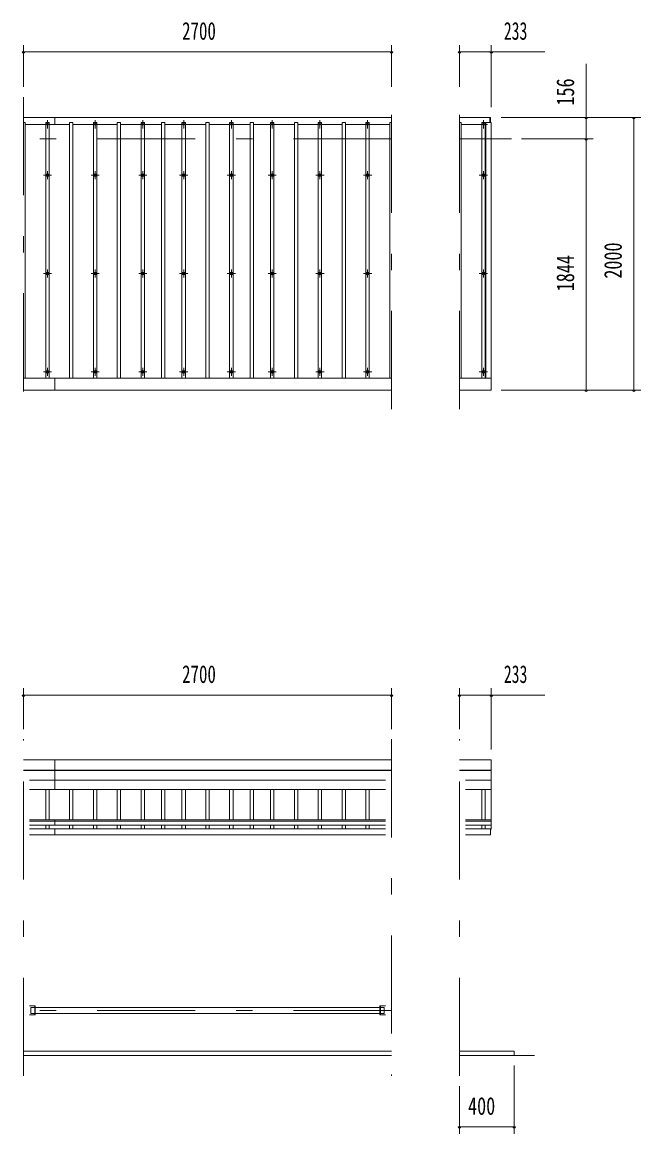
# Model space of a CAD drawing. Units: millimetres, scale not verified. Extents: x -25848 to 25858, y -10500 to 10500.
# Drawn here: x -9929 to -5389, y 1220 to 9377 of the extents above; entities that cross this region are included whole.
import ezdxf
from ezdxf.enums import TextEntityAlignment as Align

# ---------------------------------------------------------------- set-up
doc = ezdxf.new("R2010")
doc.units = ezdxf.units.MM
doc.header["$LTSCALE"] = 60
doc.linetypes.add('USER3', pattern=[24, 12, -5, 2, -5])
for name, color, linetype, lineweight in [('0-2_1-05BOLD', 7, 'Continuous', 18), ('0-3_1-25CENTER', 3, 'USER3', 18), ('0-4_1-45THIN', 4, 'Continuous', 18), ('0-5_1-55DIM', 3, 'Continuous', 18)]:
    doc.layers.add(name, color=color, linetype=linetype, lineweight=lineweight)
doc.styles.add('ＭＳ ゴシック', font='')
doc.styles.get('ＭＳ ゴシック').set_extended_font_data('MS Gothic')

msp = doc.modelspace()

# ---------------------------------------------------------------- linework, layer by layer
at = {"layer": '0-2_1-05BOLD'}
for p, q in [((-7218.93, 8677.67), (-9918.93, 8677.67)), ((-9688.93, 8677.67), (-9688.93, 8626.18)), ((-6490.93, 8677.67), (-6718.93, 8677.67)), ((-6495.93, 8677.67), (-6495.93, 8641.19)), ((-6490.93, 8641.19), (-6490.93, 8677.67)), ((-9918.94, 6765.11), (-7218.93, 6765.11)), ((-9688.93, 6765.11), (-9688.93, 6677.67)), ((-6718.93, 6765.11), (-6485.93, 6765.11)), ((-7218.93, 6677.67), (-9918.94, 6677.67)), ((-7218.93, 3963.67), (-9918.93, 3963.67)), ((-9688.93, 3963.67), (-9688.93, 3745.48)), ((-9918.93, 3888.53), (-7218.93, 3888.53)), ((-7218.93, 3884.46), (-9918.93, 3884.46)), ((-6718.93, 3888.53), (-6485.93, 3888.53)), ((-6485.93, 3884.46), (-6718.93, 3884.46)), ((-9874.38, 3814.97), (-7263.48, 3814.97)), ((-6674.38, 3814.97), (-6485.93, 3814.97)), ((-7263.48, 3745.48), (-9874.38, 3745.48)), ((-6485.93, 3745.48), (-6674.38, 3745.48)), ((-9874.38, 3523.86), (-7263.48, 3523.86)), ((-7263.48, 3513.43), (-9874.38, 3513.43)), ((-9688.93, 3523.86), (-9688.93, 3483.82)), ((-6674.38, 3523.86), (-6485.93, 3523.86)), ((-6485.93, 3513.43), (-6674.38, 3513.43)), ((-9874.38, 3483.82), (-7263.48, 3483.82)), ((-7263.48, 3457.49), (-9874.38, 3457.49)), ((-9688.93, 3457.49), (-9688.93, 3412.49)), ((-6674.38, 3483.82), (-6485.93, 3483.82)), ((-6485.93, 3454.91), (-6490.93, 3454.91)), ((-9874.38, 3412.49), (-7263.48, 3412.49)), ((-9834.38, 2157.67), (-9874.38, 2157.67)), ((-9837.58, 2146.02), (-9866.43, 2146.02)), ((-9837.58, 2157.67), (-9837.58, 2091.67)), ((-9834.38, 2091.67), (-9834.38, 2157.67)), ((-7303.48, 2146.02), (-9834.38, 2146.02)), ((-7300.28, 2157.67), (-7300.28, 2091.67)), ((-9834.38, 2091.67), (-9874.38, 2091.67)), ((-9834.38, 2103.32), (-7303.48, 2103.32)), ((-7303.48, 2091.67), (-7263.48, 2091.67)), ((-9918.93, 1824.67), (-7218.93, 1824.67)), ((-7218.93, 1794.67), (-9918.93, 1794.67)), ((-6168.93, 1794.67), (-6718.93, 1794.67))]:
    msp.add_line(p, q, dxfattribs=at)
for points in [[(-6485.93, 8641.19), (-6485.93, 6677.67), (-6718.93, 6677.67)], [(-6525.93, 6765.11), (-6525.93, 8641.19), (-6485.93, 8641.19)], [(-6485.93, 3454.91), (-6485.93, 3963.67), (-6718.93, 3963.67)], [(-6674.38, 3412.49), (-6490.93, 3412.49), (-6490.93, 3457.49), (-6674.38, 3457.49)], [(-9866.43, 2146.02), (-9866.43, 2103.32), (-9837.58, 2103.32)], [(-7303.48, 2091.67), (-7303.48, 2157.67), (-7263.48, 2157.67)], [(-7300.28, 2103.32), (-7271.43, 2103.32), (-7271.43, 2146.02), (-7300.28, 2146.02)], [(-6718.93, 1824.67), (-6318.93, 1824.67), (-6318.93, 1794.67)]]:
    msp.add_lwpolyline(points, dxfattribs=at)
for centre in [(-9743.93, 8254.17), (-9393.93, 8254.17), (-9043.93, 8254.17), (-8743.93, 8254.17), (-8393.93, 8254.17), (-8093.93, 8254.17), (-7743.93, 8254.17), (-7393.93, 8254.17), (-6543.92, 8254.17), (-9743.93, 7532.51), (-9393.93, 7532.51), (-9043.93, 7532.51), (-8743.93, 7532.51), (-8393.93, 7532.51), (-8093.93, 7532.51), (-7743.93, 7532.51), (-7393.93, 7532.51), (-6543.92, 7532.51), (-9743.93, 6810.85), (-9393.93, 6810.85), (-9043.93, 6810.85), (-8743.93, 6810.85), (-8393.93, 6810.85), (-8093.93, 6810.85), (-7743.93, 6810.85), (-7393.93, 6810.85), (-6543.92, 6810.85)]:
    msp.add_circle(centre, 10, dxfattribs=at)
for centre, start, end in [((-9743.93, 8616.22), 46.39838, 133.60162), ((-9743.93, 8637.22), 226.3961, 313.6039), ((-9393.93, 8616.22), 46.39838, 133.60162), ((-9393.93, 8637.22), 226.3961, 313.6039), ((-9043.93, 8616.22), 46.39838, 133.60162), ((-9043.93, 8637.22), 226.3961, 313.6039), ((-8743.93, 8616.22), 46.39838, 133.60162), ((-8743.93, 8637.22), 226.3961, 313.6039), ((-8393.93, 8616.22), 46.39838, 133.60162), ((-8393.93, 8637.22), 226.3961, 313.6039), ((-8093.93, 8616.22), 46.39838, 133.60162), ((-8093.93, 8637.22), 226.3961, 313.6039), ((-7743.93, 8616.22), 46.39838, 133.60162), ((-7743.93, 8637.22), 226.3961, 313.6039), ((-7393.93, 8616.22), 46.39838, 133.60162), ((-7393.93, 8637.22), 226.3961, 313.6039), ((-6543.92, 8616.22), 46.39838, 133.60162), ((-6543.92, 8637.22), 226.3961, 313.6039)]:
    msp.add_arc(centre, 14.5, start, end, dxfattribs=at)
at = {"layer": '0-3_1-25CENTER'}
for p, q in [((-9918.93, 8827.67), (-9918.93, 6537.67)), ((-7218.93, 6537.67), (-7218.93, 8827.67)), ((-6718.93, 6537.67), (-6718.93, 8827.67)), ((-9743.93, 8596.72), (-9743.93, 8656.72)), ((-9393.93, 8596.72), (-9393.93, 8656.72)), ((-9043.93, 8656.72), (-9043.93, 8596.72)), ((-8743.93, 8656.72), (-8743.93, 8596.72)), ((-8393.93, 8656.72), (-8393.93, 8596.72)), ((-8093.93, 8596.72), (-8093.93, 8656.72)), ((-7743.93, 8656.72), (-7743.93, 8596.72)), ((-7393.93, 8596.72), (-7393.93, 8656.72)), ((-6543.92, 8596.72), (-6543.92, 8656.72)), ((-9773.93, 8626.72), (-9713.93, 8626.72)), ((-9423.93, 8626.72), (-9363.93, 8626.72)), ((-9073.93, 8626.72), (-9013.93, 8626.72)), ((-8773.93, 8626.72), (-8713.93, 8626.72)), ((-8363.93, 8626.72), (-8423.93, 8626.72)), ((-8063.93, 8626.72), (-8123.93, 8626.72)), ((-7773.93, 8626.72), (-7713.93, 8626.72)), ((-7423.93, 8626.72), (-7363.93, 8626.72)), ((-6513.92, 8626.72), (-6573.93, 8626.72)), ((-7218.93, 8521.68), (-9918.93, 8521.68)), ((-6718.93, 8521.68), (-6338.93, 8521.68)), ((-9773.93, 8254.17), (-9713.93, 8254.17)), ((-9743.93, 8224.17), (-9743.93, 8284.17)), ((-9423.93, 8254.17), (-9363.93, 8254.17)), ((-9393.93, 8224.17), (-9393.93, 8284.17)), ((-9073.93, 8254.17), (-9013.93, 8254.17)), ((-9043.93, 8224.17), (-9043.93, 8284.17)), ((-8773.93, 8254.17), (-8713.93, 8254.17)), ((-8743.93, 8284.17), (-8743.93, 8224.17)), ((-8423.93, 8254.17), (-8363.93, 8254.17)), ((-8393.93, 8224.17), (-8393.93, 8284.17)), ((-8123.93, 8254.17), (-8063.93, 8254.17)), ((-8093.93, 8224.17), (-8093.93, 8284.17)), ((-7773.93, 8254.17), (-7713.93, 8254.17)), ((-7743.93, 8284.17), (-7743.93, 8224.17)), ((-7423.93, 8254.17), (-7363.93, 8254.17)), ((-7393.93, 8224.17), (-7393.93, 8284.17)), ((-6573.93, 8254.17), (-6513.92, 8254.17)), ((-6543.92, 8224.17), (-6543.92, 8284.17)), ((-9713.93, 7532.51), (-9773.93, 7532.51)), ((-9743.93, 7562.51), (-9743.93, 7502.51)), ((-9423.93, 7532.51), (-9363.93, 7532.51)), ((-9393.93, 7502.51), (-9393.93, 7562.51)), ((-9013.93, 7532.51), (-9073.93, 7532.51)), ((-9043.93, 7562.51), (-9043.93, 7502.51)), ((-8773.93, 7532.51), (-8713.93, 7532.51)), ((-8743.93, 7502.51), (-8743.93, 7562.51)), ((-8363.93, 7532.51), (-8423.93, 7532.51)), ((-8393.93, 7562.51), (-8393.93, 7502.51)), ((-8063.93, 7532.51), (-8123.93, 7532.51)), ((-8093.93, 7502.51), (-8093.93, 7562.51)), ((-7713.93, 7532.51), (-7773.93, 7532.51)), ((-7743.93, 7562.51), (-7743.93, 7502.51)), ((-7423.93, 7532.51), (-7363.93, 7532.51)), ((-7393.93, 7502.51), (-7393.93, 7562.51)), ((-6513.92, 7532.51), (-6573.93, 7532.51)), ((-6543.92, 7502.51), (-6543.92, 7562.51)), ((-9773.93, 6810.85), (-9713.93, 6810.85)), ((-9743.93, 6780.85), (-9743.93, 6840.85)), ((-9423.93, 6810.85), (-9363.93, 6810.85)), ((-9393.93, 6840.85), (-9393.93, 6780.85)), ((-9073.93, 6810.85), (-9013.93, 6810.85)), ((-9043.93, 6780.85), (-9043.93, 6840.85)), ((-8773.93, 6810.85), (-8713.93, 6810.85)), ((-8743.93, 6840.85), (-8743.93, 6780.85)), ((-8363.93, 6810.85), (-8423.93, 6810.85)), ((-8393.93, 6780.85), (-8393.93, 6840.85)), ((-8123.93, 6810.85), (-8063.93, 6810.85)), ((-8093.93, 6840.85), (-8093.93, 6780.85)), ((-7773.93, 6810.85), (-7713.93, 6810.85)), ((-7743.93, 6780.85), (-7743.93, 6840.85)), ((-7423.93, 6810.85), (-7363.93, 6810.85)), ((-7393.93, 6840.85), (-7393.93, 6780.85)), ((-6513.92, 6810.85), (-6573.93, 6810.85)), ((-6543.92, 6840.85), (-6543.92, 6780.85)), ((-9918.93, 1644.67), (-9918.93, 4114.67)), ((-7218.93, 4114.67), (-7218.93, 1644.67)), ((-6718.93, 1644.67), (-6718.93, 4114.67)), ((-7218.93, 2124.67), (-9918.93, 2124.67))]:
    msp.add_line(p, q, dxfattribs=at)
at = {"layer": '0-4_1-45THIN'}
for p, q in [((-9906.43, 8626.18), (-9756.43, 8626.18)), ((-9756.43, 6765.11), (-9756.43, 8641.19)), ((-9731.43, 8626.18), (-9581.43, 8626.18)), ((-9581.43, 6765.11), (-9581.43, 8641.19)), ((-9556.43, 8626.18), (-9406.43, 8626.18)), ((-9406.43, 8641.19), (-9406.43, 6765.11)), ((-9381.43, 8626.18), (-9231.43, 8626.18)), ((-9231.43, 6765.11), (-9231.43, 8641.19)), ((-9206.43, 8626.18), (-9056.43, 8626.18)), ((-9056.43, 8641.19), (-9056.43, 6765.11)), ((-9031.43, 8626.18), (-8906.43, 8626.18)), ((-8906.43, 8641.19), (-8906.43, 6765.11)), ((-8881.43, 8626.18), (-8756.43, 8626.18)), ((-8756.43, 8641.19), (-8756.43, 6765.11)), ((-8731.43, 8626.18), (-8581.43, 8626.18)), ((-8581.43, 8641.19), (-8581.43, 6765.11)), ((-8556.43, 8626.18), (-8406.43, 8626.18)), ((-8406.43, 6765.11), (-8406.43, 8641.19)), ((-8381.43, 8626.18), (-8256.43, 8626.18)), ((-8256.43, 6765.11), (-8256.43, 8641.19)), ((-8231.43, 8626.18), (-8106.43, 8626.18)), ((-8106.43, 8641.19), (-8106.43, 6765.11)), ((-8081.43, 8626.18), (-7931.43, 8626.18)), ((-7931.43, 6765.11), (-7931.43, 8641.19)), ((-7906.43, 8626.18), (-7756.43, 8626.18)), ((-7756.43, 8641.19), (-7756.43, 6765.11)), ((-7731.43, 8626.18), (-7581.43, 8626.18)), ((-7581.43, 8641.19), (-7581.43, 6765.11)), ((-7556.43, 8626.18), (-7406.43, 8626.18)), ((-7406.43, 6765.11), (-7406.43, 8641.19)), ((-7381.43, 8626.18), (-7231.43, 8626.18)), ((-7231.42, 8641.19), (-7218.93, 8641.19)), ((-7231.42, 8641.19), (-7231.42, 6765.11)), ((-6706.43, 8626.18), (-6556.43, 8626.18)), ((-6556.43, 8641.19), (-6556.43, 6765.11)), ((-6531.42, 8626.18), (-6525.93, 8626.18)), ((-9756.43, 3523.86), (-9756.43, 3745.48)), ((-9731.43, 3745.48), (-9731.43, 3523.86)), ((-9581.43, 3745.48), (-9581.43, 3523.86)), ((-9556.43, 3523.86), (-9556.43, 3745.48)), ((-9406.43, 3523.86), (-9406.43, 3745.48)), ((-9381.43, 3745.48), (-9381.43, 3523.86)), ((-9231.43, 3745.48), (-9231.43, 3523.86)), ((-9206.43, 3523.86), (-9206.43, 3745.48)), ((-9056.43, 3523.86), (-9056.43, 3745.48)), ((-9031.43, 3745.48), (-9031.43, 3523.86)), ((-8906.43, 3745.48), (-8906.43, 3523.86)), ((-8881.43, 3523.86), (-8881.43, 3745.48)), ((-8756.43, 3523.86), (-8756.43, 3745.48)), ((-8731.43, 3745.48), (-8731.43, 3523.86)), ((-8581.43, 3745.48), (-8581.43, 3523.86)), ((-8556.43, 3523.86), (-8556.43, 3745.48)), ((-8406.43, 3523.86), (-8406.43, 3745.48)), ((-8381.43, 3745.48), (-8381.43, 3523.86)), ((-8256.43, 3745.48), (-8256.43, 3523.86)), ((-8231.43, 3523.86), (-8231.43, 3745.48)), ((-8106.43, 3523.86), (-8106.43, 3745.48)), ((-8081.43, 3745.48), (-8081.43, 3523.86)), ((-7931.43, 3745.48), (-7931.43, 3523.86)), ((-7906.43, 3523.86), (-7906.43, 3745.48)), ((-7756.43, 3523.86), (-7756.43, 3745.48)), ((-7731.43, 3745.48), (-7731.43, 3523.86)), ((-7581.43, 3745.48), (-7581.43, 3523.86)), ((-7556.43, 3523.86), (-7556.43, 3745.48)), ((-7406.43, 3523.86), (-7406.43, 3745.48)), ((-7381.43, 3745.48), (-7381.43, 3523.86)), ((-6556.43, 3745.48), (-6556.43, 3523.86)), ((-6531.43, 3523.86), (-6531.43, 3745.48)), ((-9756.43, 3457.49), (-9756.43, 3483.82)), ((-9731.43, 3483.82), (-9731.43, 3457.49)), ((-9581.43, 3483.82), (-9581.43, 3457.49)), ((-9556.43, 3457.49), (-9556.43, 3483.82)), ((-9406.43, 3457.49), (-9406.43, 3483.82)), ((-9381.43, 3483.82), (-9381.43, 3457.49)), ((-9231.43, 3483.82), (-9231.43, 3457.49)), ((-9206.43, 3457.49), (-9206.43, 3483.82)), ((-9056.43, 3457.49), (-9056.43, 3483.82)), ((-9031.43, 3483.82), (-9031.43, 3457.49)), ((-8906.43, 3483.82), (-8906.43, 3457.49)), ((-8881.43, 3457.49), (-8881.43, 3483.82)), ((-8756.43, 3457.49), (-8756.43, 3483.82)), ((-8731.43, 3483.82), (-8731.43, 3457.49)), ((-8581.43, 3483.82), (-8581.43, 3457.49)), ((-8556.43, 3457.49), (-8556.43, 3483.82)), ((-8406.43, 3457.49), (-8406.43, 3483.82)), ((-8381.43, 3483.82), (-8381.43, 3457.49)), ((-8256.43, 3483.82), (-8256.43, 3457.49)), ((-8231.43, 3457.49), (-8231.43, 3483.82)), ((-8106.43, 3457.49), (-8106.43, 3483.82)), ((-8081.43, 3483.82), (-8081.43, 3457.49)), ((-7931.43, 3483.82), (-7931.43, 3457.49)), ((-7906.43, 3457.49), (-7906.43, 3483.82)), ((-7756.43, 3457.49), (-7756.43, 3483.82)), ((-7731.43, 3483.82), (-7731.43, 3457.49)), ((-7581.43, 3483.82), (-7581.43, 3457.49)), ((-7556.43, 3457.49), (-7556.43, 3483.82)), ((-7406.43, 3457.49), (-7406.43, 3483.82)), ((-7381.43, 3483.82), (-7381.43, 3457.49)), ((-6556.43, 3483.82), (-6556.43, 3457.49)), ((-6531.43, 3457.49), (-6531.43, 3483.82))]:
    msp.add_line(p, q, dxfattribs=at)
for points in [[(-9906.43, 6765.11), (-9906.43, 8641.19), (-9918.93, 8641.19)], [(-9756.43, 8641.19), (-9731.43, 8641.19), (-9731.43, 6765.11)], [(-9581.43, 8641.19), (-9556.43, 8641.19), (-9556.43, 6765.11)], [(-9381.43, 6765.11), (-9381.43, 8641.19), (-9406.43, 8641.19)], [(-9231.43, 8641.19), (-9206.43, 8641.19), (-9206.43, 6765.11)], [(-9031.43, 6765.11), (-9031.43, 8641.19), (-9056.43, 8641.19)], [(-8881.43, 6765.11), (-8881.43, 8641.19), (-8906.43, 8641.19)], [(-8731.43, 6765.11), (-8731.43, 8641.19), (-8756.43, 8641.19)], [(-8556.43, 6765.11), (-8556.43, 8641.19), (-8581.43, 8641.19)], [(-8406.43, 8641.19), (-8381.43, 8641.19), (-8381.43, 6765.11)], [(-8256.43, 8641.19), (-8231.43, 8641.19), (-8231.43, 6765.11)], [(-8081.43, 6765.11), (-8081.43, 8641.19), (-8106.43, 8641.19)], [(-7931.43, 8641.19), (-7906.43, 8641.19), (-7906.43, 6765.11)], [(-7731.43, 6765.11), (-7731.43, 8641.19), (-7756.43, 8641.19)], [(-7556.43, 6765.11), (-7556.43, 8641.19), (-7581.43, 8641.19)], [(-7406.43, 8641.19), (-7381.43, 8641.19), (-7381.43, 6765.11)], [(-6706.43, 6765.11), (-6706.43, 8641.19), (-6718.93, 8641.19)], [(-6531.42, 6765.11), (-6531.42, 8641.19), (-6556.43, 8641.19)]]:
    msp.add_lwpolyline(points, dxfattribs=at)
at = {"layer": '0-5_1-55DIM'}
for p, q in [((-9908.93, 9158.67), (-9928.93, 9158.67)), ((-9918.93, 9208.67), (-9918.93, 8902.68)), ((-9918.93, 9158.67), (-7218.93, 9158.67)), ((-7218.93, 9158.67), (-9918.93, 9158.67)), ((-7208.93, 9158.67), (-7228.93, 9158.67)), ((-7218.93, 8902.68), (-7218.93, 9208.67)), ((-6708.93, 9158.67), (-6728.93, 9158.67)), ((-6718.93, 8902.68), (-6718.93, 9208.67)), ((-6718.93, 9158.67), (-6485.93, 9158.67)), ((-6718.93, 9158.67), (-6093.43, 9158.67)), ((-6475.93, 9158.67), (-6495.93, 9158.67)), ((-6485.93, 8752.68), (-6485.93, 9208.67)), ((-5788.93, 9070.17), (-5788.93, 6677.67)), ((-6413.93, 8677.67), (-5388.93, 8677.67)), ((-5778.93, 8677.67), (-5798.93, 8677.67)), ((-5788.93, 8521.68), (-5788.93, 8677.67)), ((-5428.93, 8677.67), (-5448.93, 8677.67)), ((-5438.93, 6677.67), (-5438.93, 8677.67)), ((-5438.93, 8677.67), (-5438.93, 6677.67)), ((-6263.92, 8521.68), (-5738.93, 8521.68)), ((-5778.93, 8521.67), (-5798.93, 8521.67)), ((-5788.93, 6677.67), (-5788.93, 8521.68)), ((-5388.93, 6677.67), (-6413.93, 6677.67)), ((-5778.93, 6677.67), (-5798.93, 6677.67)), ((-5428.93, 6677.67), (-5448.93, 6677.67)), ((-9918.93, 4189.67), (-9918.93, 4488.67)), ((-7218.93, 4488.67), (-7218.93, 4189.67)), ((-6718.93, 4189.67), (-6718.93, 4488.67)), ((-6485.93, 4488.67), (-6485.93, 4039.67)), ((-9908.93, 4438.67), (-9928.93, 4438.67)), ((-9918.93, 4438.67), (-7218.93, 4438.67)), ((-9918.93, 4438.67), (-7218.93, 4438.67)), ((-7208.93, 4438.67), (-7228.93, 4438.67)), ((-6708.93, 4438.67), (-6728.93, 4438.67)), ((-6718.93, 4438.67), (-6485.93, 4438.67)), ((-6718.93, 4438.67), (-6093.43, 4438.67)), ((-6475.93, 4438.67), (-6495.93, 4438.67)), ((-6318.93, 1219.67), (-6318.93, 1719.67)), ((-6718.93, 1219.67), (-6718.93, 1569.67)), ((-6708.93, 1269.67), (-6728.93, 1269.67)), ((-6718.93, 1269.67), (-6318.93, 1269.67)), ((-6318.93, 1269.67), (-6718.93, 1269.67)), ((-6308.93, 1269.67), (-6328.93, 1269.67))]:
    msp.add_line(p, q, dxfattribs=at)
for centre in [(-9918.93, 9158.67), (-7218.93, 9158.67), (-6718.93, 9158.67), (-6485.93, 9158.67), (-5788.93, 8677.67), (-5438.93, 8677.67), (-5788.93, 8521.67), (-5788.93, 6677.67), (-5438.93, 6677.67), (-9918.93, 4438.67), (-7218.93, 4438.67), (-6718.93, 4438.67), (-6485.93, 4438.67), (-6718.93, 1269.67), (-6318.93, 1269.67)]:
    msp.add_arc(centre, 10, 180, 0, dxfattribs=at)

# ---------------------------------------------------------------- texts
at = {"layer": '0-5_1-55DIM', "color": 7, "style": 'ＭＳ ゴシック'}
for s, width, p in [('2700', 0.7, (-8755.53, 9208.67)), ('233', 0.65, (-6394.1, 9208.67)), ('2700', 0.7, (-8755.53, 4488.67)), ('233', 0.65, (-6394.1, 4488.67)), ('400', 0.75, (-6656.55, 1319.67))]:
    msp.add_text(s, height=130.2, dxfattribs=dict(at, width=width)).set_placement(p, align=Align.BOTTOM_LEFT)
at = {"layer": '0-5_1-55DIM', "color": 7, "style": 'ＭＳ ゴシック', "width": 0.75}
for s, p in [('156', (-5838.93, 8765.03)), ('2000', (-5488.93, 7494.64)), ('1844', (-5838.93, 7402.12))]:
    msp.add_text(s, height=130.2, rotation=90, dxfattribs=at).set_placement(p, align=Align.BOTTOM_LEFT)

doc.saveas('drawing.dxf')
